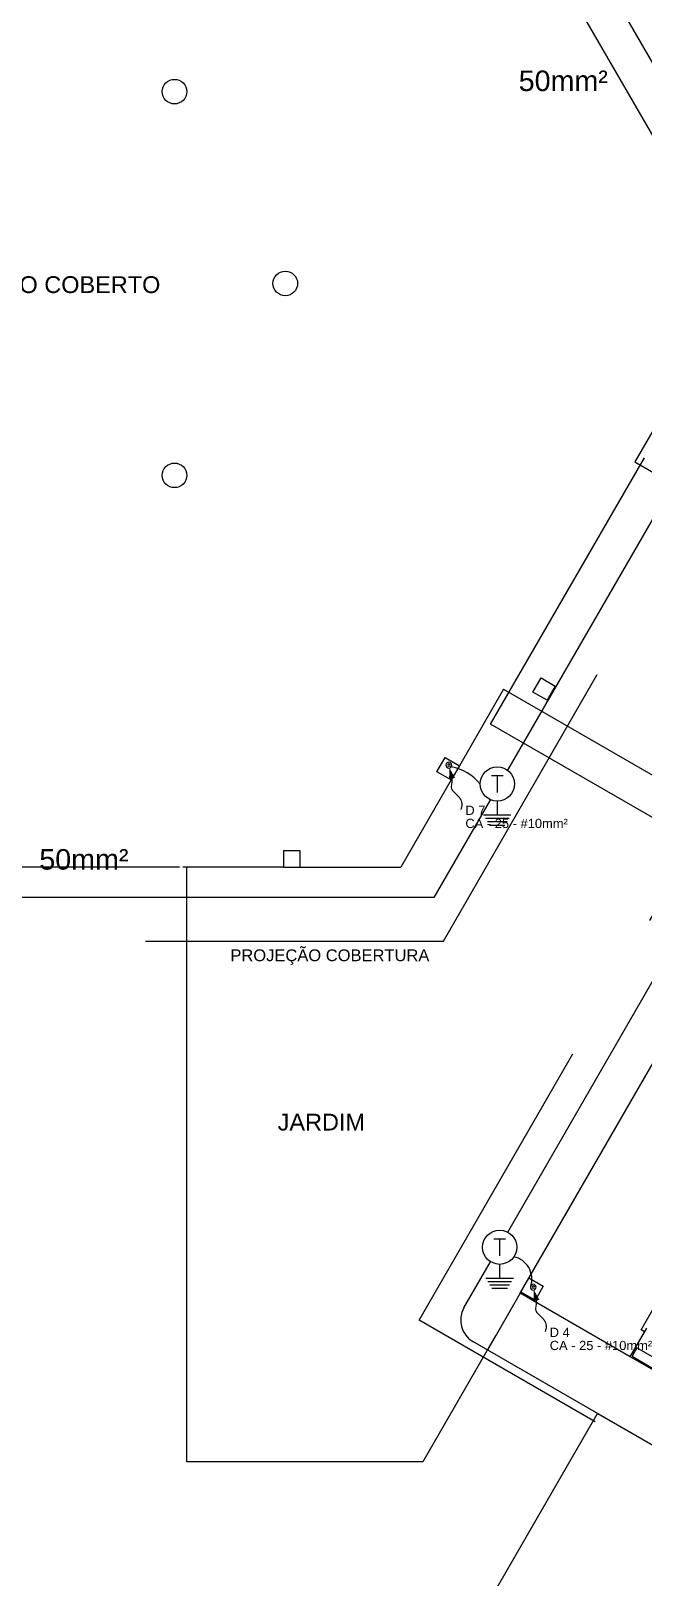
# Model space of a CAD drawing. Extents: x -192 to 167, y 237 to 369.
# Drawn here: x -16.95 to -9.49, y 307.18 to 326.03 of the extents above; entities that cross this region are included whole.
import ezdxf

# ---------------------------------------------------------------- set-up
doc = ezdxf.new("R2010")
doc.units = 0
doc.header["$LTSCALE"] = 0.1
doc.linetypes.add('HIDDEN', pattern=[9.525, 6.35, -3.175])
doc.linetypes.add('TRACEJADO_G', pattern=[0.375, 0.25, -0.125])
doc.layers.get('0').update_dxf_attribs({"linetype": 'CONTINUOUS'})
for name, color, linetype in [('100-Ele_diagramas', 2, 'CONTINUOUS'), ('100-txt_t4', 1, 'CONTINUOUS'), ('75-0', 7, 'CONTINUOUS'), ('A-PARED', 5, 'CONTINUOUS'), ('A-PAREDE', 5, 'CONTINUOUS'), ('A-PISOS-CTEL', 2, 'TRACEJADO_G'), ('A-PISOS-NIVEL', 1, 'CONTINUOUS'), ('ARQ-ESQ-VISTA1', 2, 'CONTINUOUS'), ('ARQ-TXT-1_050', 2, 'CONTINUOUS'), ('ARQ-TXT-1_075', 2, 'CONTINUOUS'), ('Ele_diagramas', 2, 'CONTINUOUS'), ('FARADAY', 6, 'HIDDEN'), ('GER_PARA-RAIO', 5, 'PARA-RAIO')]:
    doc.layers.add(name, color=color, linetype=linetype)
doc.styles.add('ESC-50-A20', font='arial.ttf', dxfattribs={"height": 0.1})
doc.styles.get("Standard").update_dxf_attribs({"font": 'ARIALUNI.TTF'})
doc.styles.add('T4', font='arial.ttf')
doc.linetypes.add('PARA-RAIO', pattern='A,0.5,-0.15,["/",Standard,S=0.15,R=0,X=-0.1,Y=-0.075],-0.05', length=0.7)

# ---------------------------------------------------------------- blocks, each defined once
blk = doc.blocks.new('cadnic01000124')
at = {"color": 10, "const_width": 0.0533}
blk.add_lwpolyline([(0.301, 0.301), (0.39, 0.381), (0.453, 0.463), (0.497, 0.542), (0.53, 0.619), (0.56, 0.69), (0.593, 0.752), (0.638, 0.805), (0.702, 0.846), (0.79, 0.874), (0.897, 0.896), (1.014, 0.921), (1.133, 0.956), (1.245, 1.01), (1.343, 1.091), (1.417, 1.208), (1.46, 1.368)], dxfattribs=at)
at = {"color": 10}
blk.add_lwpolyline([(0.088, 0.088, 0, 0.267, 0), (0.422, 0.422, 0.02, 0.02, 0)], format="xyseb", dxfattribs=at)
at = {"color": 2}
blk.add_circle((0, 0), 0.125, dxfattribs=at)
at = {"color": 3}
blk.add_circle((0, 0), 0.05, dxfattribs=at)
blk = doc.blocks.new('*U69')
at = {"layer": 'Ele_diagramas', "color": 4}
for p, q in [((-0.07, 0.103), (0.07, 0.103)), ((0, 0.103), (0, -0.103))]:
    blk.add_line(p, q, dxfattribs=at)
at = {"layer": 'Ele_diagramas', "color": 3}
for p, q in [((-0.167, -0.375), (0.167, -0.375)), ((0, -0.208), (0, -0.375)), ((-0.143, -0.417), (0.143, -0.417)), ((-0.119, -0.458), (0.119, -0.458)), ((-0.094, -0.5), (0.094, -0.5))]:
    blk.add_line(p, q, dxfattribs=at)
at = {"layer": 'Ele_diagramas', "color": 2}
blk.add_circle((0, 0), 0.208, dxfattribs=at)
blk = doc.blocks.new('6 SALAS')
at = {"layer": 'A-PARED', "color": 251}
blk.add_lwpolyline([(52.044, -36.241), (51.944, -36.414), (51.77, -36.314), (51.87, -36.141)], close=True, dxfattribs=at)
at = {"layer": 'A-PAREDE', "color": 251}
for p, q in [((53.105, -37.102), (53.305, -36.755)), ((57.22, -39.475), (53.105, -37.102))]:
    blk.add_line(p, q, dxfattribs=at)
for points in [[(52.017, -28.826), (52.19, -28.926), (52.09, -29.099), (51.917, -28.999)], [(50.748, -29.971), (50.848, -29.797), (51.022, -29.897), (50.922, -30.071)], [(50.748, -29.971), (50.848, -29.797), (51.022, -29.897), (50.922, -30.071)], [(49.08, -30.934), (48.88, -30.934), (48.88, -31.134), (49.08, -31.134)], [(49.08, -30.934), (48.88, -30.934), (48.88, -31.134), (49.08, -31.134)], [(53.532, -37.192), (53.186, -36.992), (53.126, -37.096), (53.472, -37.296)]]:
    blk.add_lwpolyline(points, close=True, dxfattribs=at)
for centre in [(47.55, -21.681), (47.55, -21.681), (48.9, -24.019), (47.55, -26.358), (47.55, -26.358)]:
    blk.add_circle(centre, 0.15, dxfattribs=at)
at = {"layer": 'A-PISOS-CTEL', "color": 251, "linetype": 'TRACEJADO_G', "ltscale": 150}
for points in [[(50.827, -16.004), (41.573, -16.004), (36.945, -24.019), (41.573, -32.034), (50.827, -32.034), (55.455, -24.019)], [(50.533, -36.657), (59.302, -21.455), (66.319, -25.502), (57.55, -40.705)]]:
    blk.add_lwpolyline(points, close=True, dxfattribs=at)
blk.add_lwpolyline([(54.609, -31.239), (51.403, -29.392), (53.45, -25.843), (56.655, -27.69), (54.609, -31.239)], dxfattribs=at)
at = {"layer": 'A-PISOS-NIVEL', "color": 251}
for p, q in [((51.022, -18.141), (53.702, -22.783)), ((53.702, -25.256), (53.159, -26.195)), ((53.159, -26.195), (56.497, -28.12)), ((51.559, -28.966), (51.022, -29.897)), ((51.559, -28.966), (54.898, -30.892)), ((50.922, -30.071), (50.308, -31.134)), ((51.763, -36.327), (54.898, -30.892)), ((47.61, -31.134), (44.79, -31.134)), ((47.7, -31.134), (47.65, -31.134)), ((47.7, -38.384), (47.7, -31.134)), ((48.88, -31.134), (47.7, -31.134)), ((49.08, -31.134), (50.308, -31.134)), ((51.763, -36.327), (51.363, -37.02)), ((53.105, -37.102), (51.763, -36.327)), ((51.464, -36.845), (50.575, -38.384)), ((51.47, -39.934), (52.705, -37.795)), ((52.705, -37.795), (61.17, -42.677)), ((50.575, -38.384), (47.7, -38.384))]:
    blk.add_line(p, q, dxfattribs=at)
at = {"layer": 'ARQ-ESQ-VISTA1', "color": 251}
blk.add_lwpolyline([(53.28, -36.799), (53.237, -36.774), (53.786, -35.821), (53.83, -35.846)], dxfattribs=at)
at = {"layer": 'ARQ-TXT-1_050', "color": 251, "char_height": 0.2048, "attachment_point": 1, "style": 'ESC-50-A20'}
for s, insert in [('\\pi1.307;PÁTIO COBERTO       ', (43.718, -23.931)), ('\\pi1.9481;JARDIM       ', (46.859, -34.139))]:
    blk.add_mtext_dynamic_manual_height_columns(s, width=4.46064, gutter_width=1, heights=[0], dxfattribs=dict(at, insert=insert))
at = {"layer": 'ARQ-TXT-1_075', "color": 251, "style": 'ESC-50-A20'}
blk.add_text('PROJEÇÃO COBERTURA', height=0.144, dxfattribs=at).set_placement((48.231, -32.28))

msp = doc.modelspace()

# ---------------------------------------------------------------- block references
at = {"layer": 'FARADAY', "color": 6, "linetype": 'ByBlock'}
msp.add_blockref('6 SALAS', (-62.748, 346.966), dxfattribs=at)

# ---------------------------------------------------------------- next in the draw order: linework, layer by layer
at = {"layer": 'GER_PARA-RAIO'}
for p, q in [((-11.274, 328.924), (-7.77, 322.853)), ((-8.515, 321.562), (-11.141, 317.014)), ((-11.137, 311.383), (-6.079, 320.151)), ((-11.348, 316.655), (-12.038, 315.461)), ((-12.038, 315.461), (-21.042, 315.461)), ((-11.67, 310.459), (-11.345, 311.022)), ((-5.408, 306.498), (-11.56, 310.05))]:
    msp.add_line(p, q, dxfattribs=at)
for centre, radius, start, end in [((-11.94, 316.467), 0.601, 39.0065, 78.9082), ((-11.118, 310.813), 0.275, 342.7091, 78.2585), ((-11.41, 310.309), 0.3, 150.0228, 240)]:
    msp.add_arc(centre, radius, start, end, dxfattribs=at)

# ---------------------------------------------------------------- next in the draw order: block references
at = {"layer": '100-Ele_diagramas'}
for p in [(-11.264, 316.846), (-11.235, 311.199)]:
    msp.add_blockref('*U69', p, dxfattribs=at)
at = {"layer": '75-0', "xscale": -0.2812499999999999, "yscale": 0.28125, "zscale": 0.28125, "rotation": 148.2189294398063}
for p in [(-11.854, 317.076), (-10.826, 310.713)]:
    msp.add_blockref('cadnic01000124', p, dxfattribs=at)

# ---------------------------------------------------------------- next in the draw order: texts
at = {"layer": '100-txt_t4', "style": 'T4'}
for s, p in [('D 7', (-11.653, 316.469)), ('CA - 25 - #10mm²', (-11.653, 316.309)), ('D 4', (-10.625, 310.106)), ('CA - 25 - #10mm²', (-10.625, 309.946))]:
    msp.add_text(s, height=0.1125, dxfattribs=at).set_placement(p)
at = {"layer": 'FARADAY', "color": 2}
for p in [(-11.003, 325.292), (-16.846, 315.802)]:
    msp.add_text('50mm²', height=0.25, dxfattribs=at).set_placement(p)

doc.saveas('drawing.dxf')
